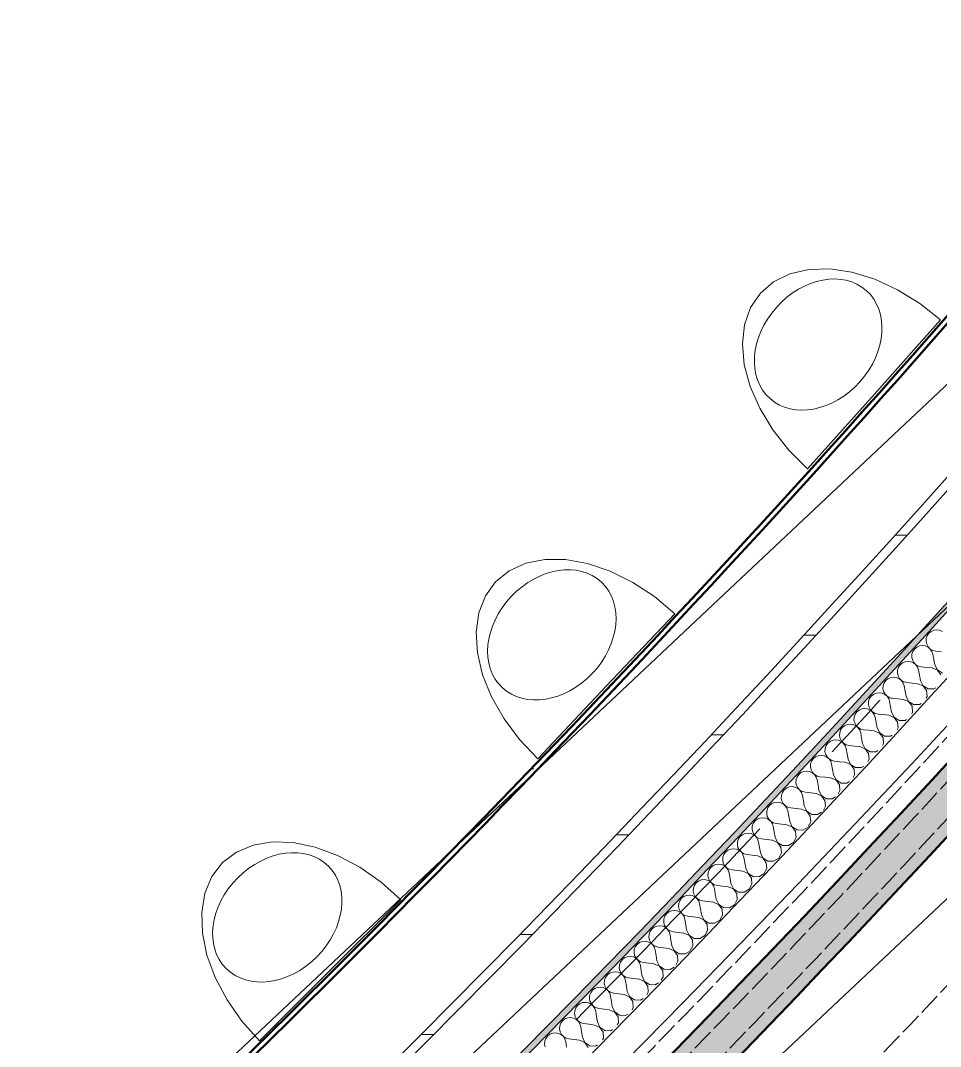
# Model space of a CAD drawing. Header units: millimetres. Extents: x -99530 to 90294, y -97212 to 56397.
# Drawn here: x -7922 to -6079, y -63424 to -61369 of the extents above; entities that cross this region are included whole.
import ezdxf
from ezdxf.enums import TextEntityAlignment as Align

# ---------------------------------------------------------------- set-up
doc = ezdxf.new("R2010")
doc.units = ezdxf.units.MM
doc.header["$MEASUREMENT"] = 0
doc.linetypes.add('Double Dashed', pattern=[1093.611073, 529.166651, -211.666656, 141.111112, -211.666656])
doc.linetypes.add('Hidden Line', pattern=[55, 45, -10])
for name, color, linetype in [('A-20-M_Floor_Slab', 7, 'Continuous'), ('A-25-M_Wall_Ext', 7, 'Continuous'), ('New_A-05-M_Gross_Int_WC_s', 7, 'Continuous'), ('New_A-15-MG_Structural_Grid_Phase_2', 7, 'Continuous'), ('New_A-20-M_Hard_Landscape', 7, 'Continuous'), ('New_A-25-M_Wall_Ext', 7, 'Continuous'), ('New_A-25-M_Wall_Int', 7, 'Continuous'), ('New_A-35-M_FFE_Sanitary', 7, 'Continuous'), ('New_A-40-M_Soft_Landscaping_P2', 7, 'Continuous')]:
    doc.layers.add(name, color=color, linetype=linetype)
for name, color, linetype, lineweight in [('A-20-M_Floor_Slab_Pen_No__89', 8, 'Continuous', 20), ('A-25-M_Wall_Ext_Pen_No__87', 8, 'Continuous', 20), ('New_A-25-M_Wall_Ext_Pen_No__87', 8, 'Continuous', 20), ('New_A-25-M_Wall_Int_Pen_No__193', 7, 'Continuous', 18), ('New_A-40-M_Soft_Landscaping_P2_Pen_No__150', 7, 'Continuous', 0), ('New_ArchiCAD Zone Stamps_Pen_No__6', 7, 'Continuous', 35)]:
    doc.layers.add(name, color=color, linetype=linetype, lineweight=lineweight)
for name, color, linetype, lineweight, true_color in [('New_A-05-M_Gross_Int_WC_s_Pen_No__74', 7, 'Continuous', 20, 0x606060), ('New_A-15-MG_Structural_Grid_Phase_2_Pen_No__222', 7, 'Continuous', 13, 0x65af33), ('New_A-20-M_Hard_Landscape_Pen_No__53', 7, 'Continuous', 35, 0x444444), ('New_A-25-M_Wall_Ext_Pen_No__107', 7, 'Continuous', 15, 0xa6a6a6), ('New_A-25-M_Wall_Ext_Pen_No__27', 7, 'Continuous', 50, 0x2a2a2a), ('New_A-25-M_Wall_Int_Pen_No__107', 7, 'Continuous', 15, 0xa6a6a6), ('New_A-25-M_Wall_Int_Pen_No__149', 7, 'Continuous', 0, 0x2a2a2a), ('New_A-35-M_FFE_Sanitary_Pen_No__211', 7, 'Continuous', 13, 0xebf6ff), ('New_A-35-M_FFE_Sanitary_Pen_No__27', 7, 'Continuous', 50, 0x2a2a2a), ('New_A-35-M_FFE_Sanitary_Pen_No__64', 7, 'Continuous', 20, 0x606060)]:
    doc.layers.add(name, color=color, linetype=linetype, lineweight=lineweight, true_color=true_color)
doc.styles.add('GENERATED_STYLE_1', font='')
doc.styles.add('GENERATED_STYLE_3', font='')
doc.styles.add('GENERATED_STYLE_4', font='')
doc.styles.get('GENERATED_STYLE_1').set_extended_font_data('Arial', bold=True)
doc.styles.get('GENERATED_STYLE_3').set_extended_font_data('Arial')
doc.styles.get('GENERATED_STYLE_4').set_extended_font_data('Swis721 BT')

# ---------------------------------------------------------------- blocks, each defined once
blk = doc.blocks.new('Mesh_7_1', base_point=(-2004.1, -57229.4))
at = {"layer": 'New_A-20-M_Hard_Landscape_Pen_No__53', "linetype": 'Continuous', "flags": 128}
blk.add_lwpolyline([(-2004.1, -57229.4, -0.183374), (-18001.8, -70543.4), (-17579.3, -76160.8), (-17223, -76133.9), (-14657.1, -75939.9), (-15007.7, -71280.4, 0.205807), (-603, -57840.4)], format="xyb", close=True, dxfattribs=at)
blk = doc.blocks.new('Male WC_INB 0163_87_1', base_point=(-7292.1, -60664.2))
at = {"layer": 'New_A-05-M_Gross_Int_WC_s_Pen_No__74', "linetype": 'Continuous'}
for centre, radius, start, end in [((-26842.6, -43731), 23937.9, 312.52822, 325.92591), ((-26580.2, -43935.2), 27309.7, 312.41044, 326.00205)]:
    blk.add_arc(centre, radius, start, end, dxfattribs=at)
at = {"layer": 'New_ArchiCAD Zone Stamps_Pen_No__6'}
for tag, height, style, p in [('ROOM_NAME', 250, 'GENERATED_STYLE_1', (-7557.7, -59352)), ('zoneNameLine2', 250, 'GENERATED_STYLE_1', (-7746.1, -59784.1)), ('ROOM_NUMBER', 200, 'GENERATED_STYLE_3', (-7934.5, -60204.8)), ('measuredAreaCode', 200, 'GENERATED_STYLE_3', (-8091.6, -60564.9)), ('DUMMY_649', 200, 'GENERATED_STYLE_3', (-7784.2, -60699)), ('DUMMY_650', 200, 'GENERATED_STYLE_3', (-7294.8, -60912.3)), ('DUMMY_651', 133.3, 'GENERATED_STYLE_3', (-7015.5, -61018.9))]:
    blk.add_attdef(tag, text='', height=height, rotation=336.4404, dxfattribs=dict(at, style=style)).set_placement(p, align=Align.TOP_LEFT)
blk = doc.blocks.new('Mesh_23_1', base_point=(-15007.7, -71280.4))
at = {"layer": 'New_A-40-M_Soft_Landscaping_P2_Pen_No__150', "linetype": 'Continuous', "flags": 128}
blk.add_lwpolyline([(-15007.7, -71280.4), (-14657.1, -75939.9, 0.09191), (5945.5, -69347.8), (9078.1, -62163.8), (-603, -57840.4, -0.205807)], format="xyb", close=True, dxfattribs=at)
blk = doc.blocks.new('Slab_96_1', base_point=(-9826.8, -66666.7))
at = {"layer": 'A-20-M_Floor_Slab_Pen_No__89', "linetype": 'Continuous', "flags": 128}
blk.add_lwpolyline([(-9826.8, -66666.7), (-10262.5, -66046.8), (-5549.6, -61612.4), (-4970, -62096.9)], close=True, dxfattribs=at)
blk = doc.blocks.new('Slab_97_1', base_point=(-10262.5, -66046.8))
at = {"layer": 'A-20-M_Floor_Slab_Pen_No__89', "linetype": 'Continuous', "flags": 128}
blk.add_lwpolyline([(-10262.5, -66046.8), (-10073.7, -66315.4), (-5298.5, -61822.4), (-5549.6, -61612.4)], close=True, dxfattribs=at)
blk = doc.blocks.new('Wall_128_1', base_point=(-38176, -69536.6))
at = {"layer": 'New_A-25-M_Wall_Ext_Pen_No__107', "linetype": 'Continuous', "lineweight": 0, "true_color": 0x535353}
blk.add_hatch(color=251, dxfattribs=at).paths.add_polyline_path([(-7888.7, -64664.4), (-7855.1, -64701.5), (-7821.6, -64738.5, 0.106432), (-877.5, -55078.3), (-969.2, -55038.4, -0.106432)])
at = {"layer": 'New_A-25-M_Wall_Ext_Pen_No__27', "linetype": 'Continuous'}
for radius, end in [(28161.8, 336.44044), (28261.8, 331.6191)]:
    blk.add_arc((-26783.5, -43782), radius, 312.13949, end, dxfattribs=at)
blk = doc.blocks.new('Wall_131_1', base_point=(-38175.9, -69536.5))
at = {"layer": 'New_A-25-M_Wall_Ext_Pen_No__87', "linetype": 'Hidden Line'}
for radius in [28161.8, 28211.8]:
    blk.add_arc((-26758.9, -43792.8), radius, 246.08329, 336.44041, dxfattribs=at)
blk = doc.blocks.new('Wall_217_1', base_point=(-8161.2, -64098.5))
at = {"layer": 'New_A-35-M_FFE_Sanitary_Pen_No__211', "linetype": 'Continuous'}
h = blk.add_hatch(dxfattribs=at)
h.set_pattern_fill('Plaster_0001', color=256, style=0, pattern_type=2)
h.set_pattern_definition([(229.20706, (0, 0), (-131.12933, 113.1596), [0, -100]), (229.20706, (32.9, -94.43), (-131.12933, 113.1596), [0, -100])])
h.paths.add_polyline_path([(-8154.4, -64105.9, 0.059246), (-3930.6, -59211.3), (-3938.9, -59205.7, -0.059154), (-8153.8, -64091.8)])
at = {"layer": 'New_A-35-M_FFE_Sanitary_Pen_No__27', "linetype": 'Continuous'}
for radius, start, end in [(27376.5, 312.42597, 325.98824), (27366.5, 312.44686, 325.98819)]:
    blk.add_arc((-26623.6, -43897.9), radius, start, end, dxfattribs=at)
blk = doc.blocks.new('Wall_418_1', base_point=(-38294.6, -69816.9))
at = {"layer": 'A-25-M_Wall_Ext_Pen_No__87', "linetype": 'Hidden Line'}
for radius, start, end in [(28130.8, 246.16287, 336.76285), (28469.8, 246.15506, 336.76093)]:
    blk.add_arc((-26785.3, -43777.2), radius, start, end, dxfattribs=at)
blk = doc.blocks.new('*X1078')
at = {"layer": 'New_A-25-M_Wall_Int_Pen_No__107', "linetype": 'Continuous'}
for p, q in [((-6107.4, -62612.5), (-6107.1, -62606.7)), ((-6107.1, -62606.7), (-6105.2, -62601.1)), ((-6105.2, -62601.1), (-6101.9, -62596.2)), ((-6101.9, -62596.2), (-6097.4, -62592.4)), ((-6097.4, -62592.4), (-6092, -62590)), ((-6092, -62590), (-6086.1, -62589.2)), ((-6086.1, -62589.2), (-6080.3, -62590)), ((-6080.3, -62590), (-6074.9, -62592.4)), ((-6134, -62632.6), (-6130.7, -62627.8)), ((-6130.7, -62627.8), (-6126.1, -62624)), ((-6126.1, -62624), (-6120.7, -62621.6)), ((-6120.7, -62621.6), (-6114.9, -62620.8)), ((-6114.9, -62620.8), (-6109, -62621.6)), ((-6109, -62621.6), (-6103.6, -62624)), ((-6106, -62618.3), (-6107.4, -62612.5)), ((-6103.1, -62623.5), (-6106, -62618.3)), ((-6103.6, -62624), (-6099.1, -62627.8)), ((-6099, -62627.7), (-6103.1, -62623.5)), ((-6099.1, -62627.8), (-6095.7, -62632.6)), ((-6093.8, -62630.5), (-6099, -62627.7)), ((-6136.2, -62644.1), (-6135.9, -62638.2)), ((-6134.8, -62649.9), (-6136.2, -62644.1)), ((-6135.9, -62638.2), (-6134, -62632.6)), ((-6095.7, -62632.6), (-6093.8, -62638.2)), ((-6088.1, -62631.9), (-6093.8, -62630.5)), ((-6091.8, -62648.8), (-6093.8, -62638.2)), ((-6089.8, -62659.3), (-6091.8, -62648.8)), ((-6077.4, -62632.9), (-6088.1, -62631.9)), ((-6164.7, -62669.8), (-6162.8, -62664.2)), ((-6162.8, -62664.2), (-6159.5, -62659.3)), ((-6159.5, -62659.3), (-6155, -62655.6)), ((-6155, -62655.6), (-6149.6, -62653.2)), ((-6149.6, -62653.2), (-6143.7, -62652.4)), ((-6143.7, -62652.4), (-6137.9, -62653.2)), ((-6137.9, -62653.2), (-6132.5, -62655.6)), ((-6132, -62655), (-6134.8, -62649.9)), ((-6132.5, -62655.6), (-6127.9, -62659.4)), ((-6127.8, -62659.2), (-6132, -62655)), ((-6127.9, -62659.4), (-6124.6, -62664.2)), ((-6122.6, -62662.1), (-6127.8, -62659.2)), ((-6124.6, -62664.2), (-6122.7, -62669.8)), ((-6116.9, -62663.5), (-6122.6, -62662.1)), ((-6106.2, -62664.6), (-6116.9, -62663.5)), ((-6095.6, -62665.6), (-6106.2, -62664.6)), ((-6095.6, -62665.6), (-6084.7, -62669.9)), ((-6084.5, -62669.7), (-6089.8, -62659.3)), ((-6074.6, -62675.9), (-6084.5, -62669.7)), ((-6188.4, -62690.8), (-6183.8, -62687.1)), ((-6183.8, -62687.1), (-6178.4, -62684.7)), ((-6178.4, -62684.7), (-6172.6, -62683.9)), ((-6172.6, -62683.9), (-6166.7, -62684.7)), ((-6166.7, -62684.7), (-6161.3, -62687.1)), ((-6165, -62675.7), (-6164.7, -62669.8)), ((-6163.7, -62681.4), (-6165, -62675.7)), ((-6160.8, -62686.6), (-6163.7, -62681.4)), ((-6161.3, -62687.1), (-6156.8, -62690.9)), ((-6156.7, -62690.8), (-6160.8, -62686.6)), ((-6120.7, -62680.4), (-6122.7, -62669.8)), ((-6118.7, -62690.9), (-6120.7, -62680.4)), ((-6084.7, -62669.9), (-6077.6, -62679.2)), ((-6193.9, -62707.2), (-6193.6, -62701.3)), ((-6192.6, -62712.9), (-6193.9, -62707.2)), ((-6193.6, -62701.3), (-6191.7, -62695.7)), ((-6191.7, -62695.7), (-6188.4, -62690.8)), ((-6156.8, -62690.9), (-6153.4, -62695.8)), ((-6151.5, -62693.7), (-6156.7, -62690.8)), ((-6153.4, -62695.8), (-6151.6, -62701.4)), ((-6149.6, -62711.9), (-6151.6, -62701.4)), ((-6145.8, -62695.1), (-6151.5, -62693.7)), ((-6135.1, -62696.1), (-6145.8, -62695.1)), ((-6124.5, -62697.2), (-6135.1, -62696.1)), ((-6124.5, -62697.2), (-6113.6, -62701.5)), ((-6113.4, -62701.4), (-6118.7, -62690.9)), ((-6113.6, -62701.5), (-6106.5, -62710.9)), ((-6103.5, -62707.5), (-6113.4, -62701.4)), ((-6106.5, -62710.9), (-6105.5, -62722.5)), ((-6091.8, -62707.5), (-6103.5, -62707.5)), ((-6088.2, -62705.3), (-6091.8, -62707.5)), ((-6222.6, -62732.7), (-6220.7, -62727.1)), ((-6220.7, -62727.1), (-6217.3, -62722.3)), ((-6217.3, -62722.3), (-6212.7, -62718.5)), ((-6212.7, -62718.5), (-6207.3, -62716.2)), ((-6207.3, -62716.2), (-6201.5, -62715.4)), ((-6201.5, -62715.4), (-6195.6, -62716.2)), ((-6195.6, -62716.2), (-6190.2, -62718.6)), ((-6189.7, -62718.1), (-6192.6, -62712.9)), ((-6190.2, -62718.6), (-6185.7, -62722.4)), ((-6185.6, -62722.3), (-6189.7, -62718.1)), ((-6185.7, -62722.4), (-6182.4, -62727.3)), ((-6180.4, -62725.2), (-6185.6, -62722.3)), ((-6182.4, -62727.3), (-6180.5, -62732.9)), ((-6174.7, -62726.6), (-6180.4, -62725.2)), ((-6164, -62727.7), (-6174.7, -62726.6)), ((-6153.4, -62728.8), (-6164, -62727.7)), ((-6153.4, -62728.8), (-6142.5, -62733.1)), ((-6147.6, -62722.4), (-6149.6, -62711.9)), ((-6142.4, -62732.9), (-6147.6, -62722.4)), ((-6105.5, -62722.5), (-6107.3, -62726.1)), ((-6246.3, -62753.7), (-6241.7, -62749.9)), ((-6241.7, -62749.9), (-6236.3, -62747.6)), ((-6236.3, -62747.6), (-6230.4, -62746.8)), ((-6230.4, -62746.8), (-6224.6, -62747.7)), ((-6224.6, -62747.7), (-6219.2, -62750.1)), ((-6222.9, -62738.6), (-6222.6, -62732.7)), ((-6221.5, -62744.4), (-6222.9, -62738.6)), ((-6218.7, -62749.5), (-6221.5, -62744.4)), ((-6219.2, -62750.1), (-6214.7, -62753.9)), ((-6214.6, -62753.8), (-6218.7, -62749.5)), ((-6178.5, -62743.4), (-6180.5, -62732.9)), ((-6176.6, -62754), (-6178.5, -62743.4)), ((-6142.5, -62733.1), (-6135.5, -62742.4)), ((-6132.4, -62739.1), (-6142.4, -62732.9)), ((-6135.5, -62742.4), (-6134.5, -62754.1)), ((-6120.7, -62739.1), (-6132.4, -62739.1)), ((-6117.4, -62737.1), (-6120.7, -62739.1)), ((-6251.9, -62770), (-6251.5, -62764.1)), ((-6250.5, -62775.8), (-6251.9, -62770)), ((-6251.5, -62764.1), (-6249.6, -62758.5)), ((-6249.6, -62758.5), (-6246.3, -62753.7)), ((-6214.7, -62753.9), (-6211.3, -62758.8)), ((-6209.4, -62756.7), (-6214.6, -62753.8)), ((-6211.3, -62758.8), (-6209.5, -62764.4)), ((-6207.5, -62774.9), (-6209.5, -62764.4)), ((-6203.7, -62758.1), (-6209.4, -62756.7)), ((-6193, -62759.2), (-6203.7, -62758.1)), ((-6182.4, -62760.3), (-6193, -62759.2)), ((-6182.4, -62760.3), (-6171.5, -62764.6)), ((-6171.4, -62764.5), (-6176.6, -62754)), ((-6171.5, -62764.6), (-6164.5, -62774)), ((-6161.4, -62770.7), (-6171.4, -62764.5)), ((-6149.7, -62770.7), (-6161.4, -62770.7)), ((-6146.4, -62768.6), (-6149.7, -62770.7)), ((-6134.5, -62754.1), (-6136.2, -62757.6)), ((-6280.6, -62795.5), (-6278.7, -62789.9)), ((-6278.7, -62789.9), (-6275.3, -62785.1)), ((-6275.3, -62785.1), (-6270.7, -62781.3)), ((-6270.7, -62781.3), (-6265.3, -62779)), ((-6265.3, -62779), (-6259.5, -62778.2)), ((-6259.5, -62778.2), (-6253.6, -62779.1)), ((-6253.6, -62779.1), (-6248.2, -62781.5)), ((-6247.7, -62780.9), (-6250.5, -62775.8)), ((-6248.2, -62781.5), (-6243.7, -62785.3)), ((-6243.6, -62785.2), (-6247.7, -62780.9)), ((-6243.7, -62785.3), (-6240.4, -62790.2)), ((-6238.4, -62788.1), (-6243.6, -62785.2)), ((-6240.4, -62790.2), (-6238.5, -62795.8)), ((-6232.7, -62789.5), (-6238.4, -62788.1)), ((-6222.1, -62790.6), (-6232.7, -62789.5)), ((-6211.4, -62791.7), (-6222.1, -62790.6)), ((-6211.4, -62791.7), (-6200.5, -62796.1)), ((-6205.6, -62785.4), (-6207.5, -62774.9)), ((-6200.4, -62795.9), (-6205.6, -62785.4)), ((-6163.5, -62785.6), (-6165.3, -62789.3)), ((-6164.5, -62774), (-6163.5, -62785.6)), ((-6304.4, -62816.4), (-6299.8, -62812.7)), ((-6299.8, -62812.7), (-6294.4, -62810.3)), ((-6294.4, -62810.3), (-6288.5, -62809.6)), ((-6288.5, -62809.6), (-6282.7, -62810.4)), ((-6282.7, -62810.4), (-6277.3, -62812.9)), ((-6280.9, -62801.4), (-6280.6, -62795.5)), ((-6279.6, -62807.1), (-6280.9, -62801.4)), ((-6276.8, -62812.3), (-6279.6, -62807.1)), ((-6277.3, -62812.9), (-6272.8, -62816.7)), ((-6272.6, -62816.5), (-6276.8, -62812.3)), ((-6236.6, -62806.3), (-6238.5, -62795.8)), ((-6234.7, -62816.9), (-6236.6, -62806.3)), ((-6200.5, -62796.1), (-6193.5, -62805.5)), ((-6190.5, -62802.1), (-6200.4, -62795.9)), ((-6193.5, -62805.5), (-6192.6, -62817.1)), ((-6178.8, -62802.2), (-6190.5, -62802.1)), ((-6175.2, -62800), (-6178.8, -62802.2)), ((-6310, -62832.7), (-6309.7, -62826.8)), ((-6308.7, -62838.4), (-6310, -62832.7)), ((-6309.7, -62826.8), (-6307.7, -62821.2)), ((-6307.7, -62821.2), (-6304.4, -62816.4)), ((-6272.8, -62816.7), (-6269.4, -62821.6)), ((-6267.5, -62819.5), (-6272.6, -62816.5)), ((-6269.4, -62821.6), (-6267.6, -62827.2)), ((-6265.7, -62837.7), (-6267.6, -62827.2)), ((-6261.8, -62820.9), (-6267.5, -62819.5)), ((-6251.1, -62822), (-6261.8, -62820.9)), ((-6240.5, -62823.1), (-6251.1, -62822)), ((-6240.5, -62823.1), (-6229.6, -62827.5)), ((-6229.5, -62827.4), (-6234.7, -62816.9)), ((-6229.6, -62827.5), (-6222.6, -62836.9)), ((-6219.6, -62833.6), (-6229.5, -62827.4)), ((-6207.9, -62833.7), (-6219.6, -62833.6)), ((-6203.9, -62831.2), (-6207.9, -62833.7)), ((-6192.6, -62817.1), (-6194.6, -62821.1)), ((-6338.8, -62858), (-6336.9, -62852.5)), ((-6336.9, -62852.5), (-6333.5, -62847.7)), ((-6333.5, -62847.7), (-6328.9, -62843.9)), ((-6328.9, -62843.9), (-6323.5, -62841.6)), ((-6323.5, -62841.6), (-6317.6, -62840.9)), ((-6317.6, -62840.9), (-6311.8, -62841.7)), ((-6311.8, -62841.7), (-6306.4, -62844.2)), ((-6305.9, -62843.6), (-6308.7, -62838.4)), ((-6306.4, -62844.2), (-6301.9, -62848)), ((-6301.8, -62847.9), (-6305.9, -62843.6)), ((-6301.9, -62848), (-6298.6, -62852.9)), ((-6296.6, -62850.8), (-6301.8, -62847.9)), ((-6298.6, -62852.9), (-6296.7, -62858.5)), ((-6290.9, -62852.2), (-6296.6, -62850.8)), ((-6280.3, -62853.4), (-6290.9, -62852.2)), ((-6269.6, -62854.5), (-6280.3, -62853.4)), ((-6269.6, -62854.5), (-6258.7, -62858.9)), ((-6263.8, -62848.3), (-6265.7, -62837.7)), ((-6258.6, -62858.8), (-6263.8, -62848.3)), ((-6221.7, -62848.6), (-6224, -62853.2)), ((-6222.6, -62836.9), (-6221.7, -62848.6)), ((-6362.6, -62878.9), (-6358.1, -62875.2)), ((-6358.1, -62875.2), (-6352.6, -62872.9)), ((-6352.6, -62872.9), (-6346.8, -62872.1)), ((-6346.8, -62872.1), (-6340.9, -62873)), ((-6340.9, -62873), (-6335.6, -62875.5)), ((-6339.1, -62863.9), (-6338.8, -62858)), ((-6337.9, -62869.7), (-6339.1, -62863.9)), ((-6335, -62874.9), (-6337.9, -62869.7)), ((-6330.9, -62879.1), (-6335, -62874.9)), ((-6294.8, -62869), (-6296.7, -62858.5)), ((-6292.9, -62879.6), (-6294.8, -62869)), ((-6258.7, -62858.9), (-6251.8, -62868.3)), ((-6248.7, -62865), (-6258.6, -62858.8)), ((-6251.8, -62868.3), (-6250.8, -62880)), ((-6237, -62865.1), (-6248.7, -62865)), ((-6232.4, -62862.3), (-6237, -62865.1)), ((-6368.3, -62895.2), (-6368, -62889.3)), ((-6367.1, -62900.9), (-6368.3, -62895.2)), ((-6368, -62889.3), (-6366, -62883.7)), ((-6366, -62883.7), (-6362.6, -62878.9)), ((-6335.6, -62875.5), (-6331, -62879.3)), ((-6331, -62879.3), (-6327.7, -62884.2)), ((-6325.8, -62882.1), (-6330.9, -62879.1)), ((-6327.7, -62884.2), (-6325.9, -62889.8)), ((-6324, -62900.3), (-6325.9, -62889.8)), ((-6320.1, -62883.5), (-6325.8, -62882.1)), ((-6309.4, -62884.7), (-6320.1, -62883.5)), ((-6298.8, -62885.9), (-6309.4, -62884.7)), ((-6298.8, -62885.9), (-6287.9, -62890.2)), ((-6287.8, -62890.1), (-6292.9, -62879.6)), ((-6287.9, -62890.2), (-6281, -62899.7)), ((-6277.9, -62896.4), (-6287.8, -62890.1)), ((-6260.8, -62893.2), (-6266.2, -62896.5)), ((-6250.8, -62880), (-6253.6, -62885.4)), ((-6397.2, -62920.5), (-6395.3, -62914.9)), ((-6395.3, -62914.9), (-6391.9, -62910.1)), ((-6391.9, -62910.1), (-6387.3, -62906.4)), ((-6387.3, -62906.4), (-6381.8, -62904.1)), ((-6381.8, -62904.1), (-6376, -62903.3)), ((-6376, -62903.3), (-6370.1, -62904.2)), ((-6370.1, -62904.2), (-6364.8, -62906.7)), ((-6364.2, -62906.1), (-6367.1, -62900.9)), ((-6364.8, -62906.7), (-6360.3, -62910.5)), ((-6360.1, -62910.4), (-6364.2, -62906.1)), ((-6360.3, -62910.5), (-6357, -62915.4)), ((-6355, -62913.3), (-6360.1, -62910.4)), ((-6357, -62915.4), (-6355.1, -62921)), ((-6349.3, -62914.8), (-6355, -62913.3)), ((-6338.6, -62916), (-6349.3, -62914.8)), ((-6328, -62917.1), (-6338.6, -62916)), ((-6322.2, -62910.9), (-6324, -62900.3)), ((-6317, -62921.4), (-6322.2, -62910.9)), ((-6280.1, -62911.4), (-6283.4, -62917.8)), ((-6281, -62899.7), (-6280.1, -62911.4)), ((-6266.2, -62896.5), (-6277.9, -62896.4)), ((-6416.5, -62937.5), (-6411.1, -62935.2)), ((-6411.1, -62935.2), (-6405.2, -62934.5)), ((-6405.2, -62934.5), (-6399.4, -62935.4)), ((-6399.4, -62935.4), (-6394, -62937.9)), ((-6397.6, -62926.3), (-6397.2, -62920.5)), ((-6396.3, -62932.1), (-6397.6, -62926.3)), ((-6393.5, -62937.3), (-6396.3, -62932.1)), ((-6353.3, -62931.6), (-6355.1, -62921)), ((-6351.4, -62942.1), (-6353.3, -62931.6)), ((-6328, -62917.1), (-6317.2, -62921.5)), ((-6317.2, -62921.5), (-6310.2, -62931)), ((-6307.1, -62927.7), (-6317, -62921.4)), ((-6310.2, -62931), (-6309.3, -62942.7)), ((-6295.4, -62927.8), (-6307.1, -62927.7)), ((-6289, -62924), (-6295.4, -62927.8)), ((-6426.8, -62957.5), (-6426.5, -62951.6)), ((-6425.6, -62963.3), (-6426.8, -62957.5)), ((-6426.5, -62951.6), (-6424.5, -62946)), ((-6424.5, -62946), (-6421.1, -62941.2)), ((-6421.1, -62941.2), (-6416.5, -62937.5)), ((-6394, -62937.9), (-6389.5, -62941.7)), ((-6389.4, -62941.6), (-6393.5, -62937.3)), ((-6389.5, -62941.7), (-6386.2, -62946.6)), ((-6384.3, -62944.5), (-6389.4, -62941.6)), ((-6386.2, -62946.6), (-6384.4, -62952.2)), ((-6382.6, -62962.8), (-6384.4, -62952.2)), ((-6378.6, -62946), (-6384.3, -62944.5)), ((-6367.9, -62947.2), (-6378.6, -62946)), ((-6357.3, -62948.4), (-6367.9, -62947.2)), ((-6357.3, -62948.4), (-6346.4, -62952.8)), ((-6346.3, -62952.7), (-6351.4, -62942.1)), ((-6346.4, -62952.8), (-6339.5, -62962.3)), ((-6336.4, -62959), (-6346.3, -62952.7)), ((-6317.1, -62954.6), (-6324.7, -62959.1)), ((-6309.3, -62942.7), (-6313.3, -62950.4)), ((-6455.8, -62982.7), (-6453.8, -62977.1)), ((-6453.8, -62977.1), (-6450.4, -62972.3)), ((-6450.4, -62972.3), (-6445.8, -62968.6)), ((-6445.8, -62968.6), (-6440.4, -62966.3)), ((-6440.4, -62966.3), (-6434.5, -62965.6)), ((-6434.5, -62965.6), (-6428.7, -62966.5)), ((-6428.7, -62966.5), (-6423.3, -62969)), ((-6422.8, -62968.5), (-6425.6, -62963.3)), ((-6423.3, -62969), (-6418.8, -62972.9)), ((-6418.7, -62972.7), (-6422.8, -62968.5)), ((-6418.8, -62972.9), (-6415.5, -62977.8)), ((-6413.6, -62975.7), (-6418.7, -62972.7)), ((-6415.5, -62977.8), (-6413.7, -62983.4)), ((-6407.9, -62977.2), (-6413.6, -62975.7)), ((-6397.2, -62978.4), (-6407.9, -62977.2)), ((-6380.7, -62973.3), (-6382.6, -62962.8)), ((-6375.6, -62983.9), (-6380.7, -62973.3)), ((-6338.6, -62973.9), (-6343.4, -62983.1)), ((-6339.5, -62962.3), (-6338.6, -62973.9)), ((-6324.7, -62959.1), (-6336.4, -62959)), ((-6475.2, -62999.7), (-6469.7, -62997.4)), ((-6469.7, -62997.4), (-6463.9, -62996.7)), ((-6463.9, -62996.7), (-6458, -62997.6)), ((-6458, -62997.6), (-6452.7, -63000.1)), ((-6456.2, -62988.6), (-6455.8, -62982.7)), ((-6454.9, -62994.3), (-6456.2, -62988.6)), ((-6452.2, -62999.6), (-6454.9, -62994.3)), ((-6411.9, -62994), (-6413.7, -62983.4)), ((-6410.1, -63004.5), (-6411.9, -62994)), ((-6386.6, -62979.6), (-6397.2, -62978.4)), ((-6386.6, -62979.6), (-6375.8, -62984)), ((-6375.8, -62984), (-6368.9, -62993.5)), ((-6365.8, -62990.2), (-6375.6, -62983.9)), ((-6368.9, -62993.5), (-6368, -63005.2)), ((-6354.1, -62990.4), (-6365.8, -62990.2)), ((-6345.1, -62985), (-6354.1, -62990.4)), ((-6485.6, -63019.6), (-6485.2, -63013.7)), ((-6485.2, -63013.7), (-6483.2, -63008.2)), ((-6483.2, -63008.2), (-6479.8, -63003.4)), ((-6479.8, -63003.4), (-6475.2, -62999.7)), ((-6452.7, -63000.1), (-6448.2, -63004)), ((-6448.1, -63003.8), (-6452.2, -62999.6)), ((-6448.2, -63004), (-6444.9, -63008.9)), ((-6443, -63006.8), (-6448.1, -63003.8)), ((-6444.9, -63008.9), (-6443.1, -63014.5)), ((-6441.3, -63025.1), (-6443.1, -63014.5)), ((-6437.2, -63008.3), (-6443, -63006.8)), ((-6426.6, -63009.5), (-6437.2, -63008.3)), ((-6416, -63010.7), (-6426.6, -63009.5)), ((-6416, -63010.7), (-6405.1, -63015.2)), ((-6405, -63015.1), (-6410.1, -63004.5)), ((-6405.1, -63015.2), (-6398.2, -63024.7)), ((-6395.1, -63021.4), (-6405, -63015.1)), ((-6373.4, -63015.6), (-6383.4, -63021.6)), ((-6368, -63005.2), (-6373.4, -63015.6)), ((-6514.6, -63044.7), (-6512.6, -63039.2)), ((-6512.6, -63039.2), (-6509.2, -63034.4)), ((-6509.2, -63034.4), (-6504.6, -63030.7)), ((-6504.6, -63030.7), (-6499.1, -63028.4)), ((-6499.1, -63028.4), (-6493.3, -63027.7)), ((-6493.3, -63027.7), (-6487.4, -63028.7)), ((-6487.4, -63028.7), (-6482.1, -63031.2)), ((-6484.3, -63025.4), (-6485.6, -63019.6)), ((-6481.5, -63030.6), (-6484.3, -63025.4)), ((-6482.1, -63031.2), (-6477.6, -63035)), ((-6477.5, -63034.9), (-6481.5, -63030.6)), ((-6477.6, -63035), (-6474.3, -63039.9)), ((-6472.4, -63037.9), (-6477.5, -63034.9)), ((-6466.6, -63039.4), (-6472.4, -63037.9)), ((-6456, -63040.6), (-6466.6, -63039.4)), ((-6439.5, -63035.6), (-6441.3, -63025.1)), ((-6434.4, -63046.2), (-6439.5, -63035.6)), ((-6397.4, -63036.3), (-6402.8, -63046.7)), ((-6398.2, -63024.7), (-6397.4, -63036.3)), ((-6383.4, -63021.6), (-6395.1, -63021.4)), ((-6534, -63061.7), (-6528.6, -63059.4)), ((-6528.6, -63059.4), (-6522.7, -63058.7)), ((-6522.7, -63058.7), (-6516.9, -63059.7)), ((-6516.9, -63059.7), (-6511.5, -63062.2)), ((-6515, -63050.6), (-6514.6, -63044.7)), ((-6513.8, -63056.4), (-6515, -63050.6)), ((-6511, -63061.6), (-6513.8, -63056.4)), ((-6474.3, -63039.9), (-6472.5, -63045.6)), ((-6470.7, -63056.1), (-6472.5, -63045.6)), ((-6468.9, -63066.7), (-6470.7, -63056.1)), ((-6445.4, -63041.8), (-6456, -63040.6)), ((-6445.4, -63041.8), (-6434.5, -63046.3)), ((-6434.5, -63046.3), (-6427.7, -63055.8)), ((-6424.6, -63052.5), (-6434.4, -63046.2)), ((-6427.7, -63055.8), (-6426.8, -63067.5)), ((-6412.9, -63052.7), (-6424.6, -63052.5)), ((-6402.8, -63046.7), (-6412.9, -63052.7)), ((-6544.5, -63081.6), (-6544.1, -63075.7)), ((-6544.1, -63075.7), (-6542.1, -63070.1)), ((-6542.1, -63070.1), (-6538.6, -63065.3)), ((-6538.6, -63065.3), (-6534, -63061.7)), ((-6511.5, -63062.2), (-6507, -63066)), ((-6506.9, -63065.9), (-6511, -63061.6)), ((-6507, -63066), (-6503.8, -63071)), ((-6501.8, -63068.9), (-6506.9, -63065.9)), ((-6503.8, -63071), (-6502, -63076.6)), ((-6500.2, -63087.2), (-6502, -63076.6)), ((-6496.1, -63070.4), (-6501.8, -63068.9)), ((-6485.5, -63071.6), (-6496.1, -63070.4)), ((-6474.8, -63072.9), (-6485.5, -63071.6)), ((-6474.8, -63072.9), (-6464, -63077.4)), ((-6463.9, -63077.3), (-6468.9, -63066.7)), ((-6464, -63077.4), (-6457.2, -63086.9)), ((-6454, -63083.6), (-6463.9, -63077.3)), ((-6432.3, -63077.9), (-6442.3, -63083.8)), ((-6426.8, -63067.5), (-6432.3, -63077.9)), ((-6573.6, -63106.6), (-6571.6, -63101)), ((-6571.6, -63101), (-6568.1, -63096.3)), ((-6568.1, -63096.3), (-6563.5, -63092.6)), ((-6563.5, -63092.6), (-6558, -63090.4)), ((-6558, -63090.4), (-6552.2, -63089.7)), ((-6552.2, -63089.7), (-6546.3, -63090.6)), ((-6546.3, -63090.6), (-6541, -63093.1)), ((-6543.2, -63087.4), (-6544.5, -63081.6)), ((-6540.5, -63092.6), (-6543.2, -63087.4)), ((-6541, -63093.1), (-6536.5, -63097)), ((-6536.4, -63096.9), (-6540.5, -63092.6)), ((-6536.5, -63097), (-6533.3, -63101.9)), ((-6531.3, -63099.9), (-6536.4, -63096.9)), ((-6525.6, -63101.4), (-6531.3, -63099.9)), ((-6515, -63102.7), (-6525.6, -63101.4)), ((-6498.4, -63097.7), (-6500.2, -63087.2)), ((-6493.4, -63108.3), (-6498.4, -63097.7)), ((-6456.3, -63098.6), (-6461.8, -63108.9)), ((-6457.2, -63086.9), (-6456.3, -63098.6)), ((-6442.3, -63083.8), (-6454, -63083.6)), ((-6593, -63123.5), (-6587.6, -63121.2)), ((-6587.6, -63121.2), (-6581.7, -63120.6)), ((-6581.7, -63120.6), (-6575.9, -63121.5)), ((-6575.9, -63121.5), (-6570.5, -63124)), ((-6574, -63112.5), (-6573.6, -63106.6)), ((-6572.8, -63118.3), (-6574, -63112.5)), ((-6570, -63123.5), (-6572.8, -63118.3)), ((-6533.3, -63101.9), (-6531.5, -63107.6)), ((-6529.7, -63118.1), (-6531.5, -63107.6)), ((-6528, -63128.7), (-6529.7, -63118.1)), ((-6504.3, -63103.9), (-6515, -63102.7)), ((-6504.3, -63103.9), (-6493.5, -63108.4)), ((-6493.5, -63108.4), (-6486.7, -63117.9)), ((-6483.6, -63114.7), (-6493.4, -63108.3)), ((-6486.7, -63117.9), (-6485.9, -63129.6)), ((-6471.9, -63114.9), (-6483.6, -63114.7)), ((-6461.8, -63108.9), (-6471.9, -63114.9)), ((-6603.5, -63143.4), (-6603.1, -63137.5)), ((-6603.1, -63137.5), (-6601.1, -63131.9)), ((-6601.1, -63131.9), (-6597.7, -63127.1)), ((-6597.7, -63127.1), (-6593, -63123.5)), ((-6570.5, -63124), (-6566.1, -63127.9)), ((-6565.9, -63127.8), (-6570, -63123.5)), ((-6566.1, -63127.9), (-6562.8, -63132.9)), ((-6560.9, -63130.8), (-6565.9, -63127.8)), ((-6562.8, -63132.9), (-6561.1, -63138.5)), ((-6559.3, -63149.1), (-6561.1, -63138.5)), ((-6555.2, -63132.3), (-6560.9, -63130.8)), ((-6544.5, -63133.6), (-6555.2, -63132.3)), ((-6533.9, -63134.9), (-6544.5, -63133.6)), ((-6533.9, -63134.9), (-6523.1, -63139.4)), ((-6523, -63139.3), (-6528, -63128.7)), ((-6523.1, -63139.4), (-6516.3, -63148.9)), ((-6513.1, -63145.7), (-6523, -63139.3)), ((-6491.3, -63140), (-6501.4, -63145.9)), ((-6485.9, -63129.6), (-6491.3, -63140)), ((-6632.7, -63168.3), (-6630.7, -63162.7)), ((-6630.7, -63162.7), (-6627.2, -63158)), ((-6627.2, -63158), (-6622.6, -63154.3)), ((-6622.6, -63154.3), (-6617.2, -63152.1)), ((-6617.2, -63152.1), (-6611.3, -63151.4)), ((-6611.3, -63151.4), (-6605.5, -63152.4)), ((-6605.5, -63152.4), (-6600.1, -63154.9)), ((-6602.3, -63149.1), (-6603.5, -63143.4)), ((-6599.6, -63154.4), (-6602.3, -63149.1)), ((-6600.1, -63154.9), (-6595.7, -63158.8)), ((-6595.5, -63158.7), (-6599.6, -63154.4)), ((-6595.7, -63158.8), (-6592.4, -63163.7)), ((-6590.5, -63161.7), (-6595.5, -63158.7)), ((-6584.7, -63163.2), (-6590.5, -63161.7)), ((-6557.6, -63159.6), (-6559.3, -63149.1)), ((-6552.6, -63170.2), (-6557.6, -63159.6)), ((-6515.5, -63160.6), (-6521, -63171)), ((-6516.3, -63148.9), (-6515.5, -63160.6)), ((-6501.4, -63145.9), (-6513.1, -63145.7)), ((-6652.2, -63185.1), (-6646.8, -63182.9)), ((-6646.8, -63182.9), (-6640.9, -63182.2)), ((-6640.9, -63182.2), (-6635.1, -63183.2)), ((-6635.1, -63183.2), (-6629.8, -63185.7)), ((-6633.2, -63174.2), (-6632.7, -63168.3)), ((-6632, -63180), (-6633.2, -63174.2)), ((-6629.2, -63185.2), (-6632, -63180)), ((-6592.4, -63163.7), (-6590.7, -63169.4)), ((-6588.9, -63180), (-6590.7, -63169.4)), ((-6587.2, -63190.5), (-6588.9, -63180)), ((-6574.1, -63164.5), (-6584.7, -63163.2)), ((-6563.5, -63165.8), (-6574.1, -63164.5)), ((-6563.5, -63165.8), (-6552.7, -63170.4)), ((-6552.7, -63170.4), (-6545.9, -63179.9)), ((-6542.8, -63176.6), (-6552.6, -63170.2)), ((-6545.9, -63179.9), (-6545.1, -63191.6)), ((-6531.1, -63176.9), (-6542.8, -63176.6)), ((-6521, -63171), (-6531.1, -63176.9)), ((-6662.8, -63204.9), (-6662.4, -63199.1)), ((-6662.4, -63199.1), (-6660.4, -63193.5)), ((-6660.4, -63193.5), (-6656.9, -63188.8)), ((-6656.9, -63188.8), (-6652.2, -63185.1)), ((-6629.8, -63185.7), (-6625.3, -63189.6)), ((-6625.2, -63189.5), (-6629.2, -63185.2)), ((-6625.3, -63189.6), (-6622.1, -63194.6)), ((-6620.1, -63192.5), (-6625.2, -63189.5)), ((-6622.1, -63194.6), (-6620.3, -63200.2)), ((-6618.6, -63210.8), (-6620.3, -63200.2)), ((-6614.4, -63194.1), (-6620.1, -63192.5)), ((-6603.8, -63195.4), (-6614.4, -63194.1)), ((-6593.1, -63196.7), (-6603.8, -63195.4)), ((-6593.1, -63196.7), (-6582.4, -63201.2)), ((-6582.2, -63201.1), (-6587.2, -63190.5)), ((-6582.4, -63201.2), (-6575.6, -63210.8)), ((-6572.4, -63207.5), (-6582.2, -63201.1)), ((-6550.6, -63201.9), (-6560.7, -63207.8)), ((-6545.1, -63191.6), (-6550.6, -63201.9)), ((-6692.1, -63229.8), (-6690, -63224.3)), ((-6690, -63224.3), (-6686.6, -63219.5)), ((-6686.6, -63219.5), (-6681.9, -63215.9)), ((-6681.9, -63215.9), (-6676.5, -63213.6)), ((-6676.5, -63213.6), (-6670.6, -63213)), ((-6670.6, -63213), (-6664.8, -63214)), ((-6664.8, -63214), (-6659.4, -63216.5)), ((-6661.6, -63210.7), (-6662.8, -63204.9)), ((-6658.9, -63216), (-6661.6, -63210.7)), ((-6659.4, -63216.5), (-6655, -63220.4)), ((-6654.9, -63220.3), (-6658.9, -63216)), ((-6655, -63220.4), (-6651.8, -63225.4)), ((-6649.8, -63223.3), (-6654.9, -63220.3)), ((-6644.1, -63224.9), (-6649.8, -63223.3)), ((-6616.9, -63221.4), (-6618.6, -63210.8)), ((-6611.9, -63232), (-6616.9, -63221.4)), ((-6574.8, -63222.5), (-6579.8, -63231.9)), ((-6575.6, -63210.8), (-6574.8, -63222.5)), ((-6560.7, -63207.8), (-6572.4, -63207.5)), ((-6711.7, -63246.6), (-6706.2, -63244.3)), ((-6706.2, -63244.3), (-6700.3, -63243.7)), ((-6700.3, -63243.7), (-6694.5, -63244.7)), ((-6694.5, -63244.7), (-6689.2, -63247.3)), ((-6692.5, -63235.7), (-6692.1, -63229.8)), ((-6691.4, -63241.5), (-6692.5, -63235.7)), ((-6688.6, -63246.7), (-6691.4, -63241.5)), ((-6651.8, -63225.4), (-6650, -63231)), ((-6648.3, -63241.6), (-6650, -63231)), ((-6646.6, -63252.2), (-6648.3, -63241.6)), ((-6633.5, -63226.2), (-6644.1, -63224.9)), ((-6622.8, -63227.5), (-6633.5, -63226.2)), ((-6622.8, -63227.5), (-6612.1, -63232.1)), ((-6612.1, -63232.1), (-6605.3, -63241.7)), ((-6602.1, -63238.4), (-6611.9, -63232)), ((-6605.3, -63241.7), (-6604.5, -63253.3)), ((-6590.4, -63238.7), (-6602.1, -63238.4)), ((-6581.3, -63233.4), (-6590.4, -63238.7)), ((-6722.3, -63266.4), (-6721.8, -63260.5)), ((-6721.8, -63260.5), (-6719.8, -63254.9)), ((-6719.8, -63254.9), (-6716.3, -63250.2)), ((-6716.3, -63250.2), (-6711.7, -63246.6)), ((-6689.2, -63247.3), (-6684.7, -63251.2)), ((-6684.6, -63251), (-6688.6, -63246.7)), ((-6684.7, -63251.2), (-6681.5, -63256.1)), ((-6679.5, -63254.1), (-6684.6, -63251)), ((-6681.5, -63256.1), (-6679.8, -63261.8)), ((-6678.1, -63272.3), (-6679.8, -63261.8)), ((-6673.8, -63255.6), (-6679.5, -63254.1)), ((-6663.2, -63257), (-6673.8, -63255.6)), ((-6652.6, -63258.3), (-6663.2, -63257)), ((-6652.6, -63258.3), (-6641.8, -63262.9)), ((-6641.7, -63262.8), (-6646.6, -63252.2)), ((-6641.8, -63262.9), (-6635, -63272.5)), ((-6631.9, -63269.2), (-6641.7, -63262.8)), ((-6612.5, -63265.1), (-6620.2, -63269.5)), ((-6604.5, -63253.3), (-6608.8, -63261.3)), ((-6751.6, -63291.1), (-6749.6, -63285.6)), ((-6749.6, -63285.6), (-6746.1, -63280.8)), ((-6746.1, -63280.8), (-6741.4, -63277.2)), ((-6741.4, -63277.2), (-6736, -63275)), ((-6736, -63275), (-6730.1, -63274.4)), ((-6730.1, -63274.4), (-6724.3, -63275.4)), ((-6724.3, -63275.4), (-6718.9, -63277.9)), ((-6721.1, -63272.1), (-6722.3, -63266.4)), ((-6718.4, -63277.4), (-6721.1, -63272.1)), ((-6718.9, -63277.9), (-6714.5, -63281.8)), ((-6714.4, -63281.7), (-6718.4, -63277.4)), ((-6714.5, -63281.8), (-6711.3, -63286.8)), ((-6709.3, -63284.8), (-6714.4, -63281.7)), ((-6703.6, -63286.3), (-6709.3, -63284.8)), ((-6693, -63287.7), (-6703.6, -63286.3)), ((-6676.4, -63282.9), (-6678.1, -63272.3)), ((-6671.5, -63293.5), (-6676.4, -63282.9)), ((-6634.3, -63284.2), (-6637.9, -63290.9)), ((-6635, -63272.5), (-6634.3, -63284.2)), ((-6620.2, -63269.5), (-6631.9, -63269.2)), ((-6771.2, -63307.8), (-6765.8, -63305.6)), ((-6765.8, -63305.6), (-6759.9, -63305)), ((-6759.9, -63305), (-6754.1, -63306)), ((-6754.1, -63306), (-6748.8, -63308.6)), ((-6752.1, -63297), (-6751.6, -63291.1)), ((-6750.9, -63302.8), (-6752.1, -63297)), ((-6748.2, -63308), (-6750.9, -63302.8)), ((-6711.3, -63286.8), (-6709.6, -63292.5)), ((-6707.9, -63303.1), (-6709.6, -63292.5)), ((-6706.2, -63313.6), (-6707.9, -63303.1)), ((-6682.4, -63289.1), (-6693, -63287.7)), ((-6682.4, -63289.1), (-6671.6, -63293.7)), ((-6671.6, -63293.7), (-6664.9, -63303.2)), ((-6661.7, -63300), (-6671.5, -63293.5)), ((-6664.9, -63303.2), (-6664.2, -63314.9)), ((-6650, -63300.3), (-6661.7, -63300)), ((-6643.6, -63296.6), (-6650, -63300.3)), ((-6781.9, -63327.6), (-6781.5, -63321.7)), ((-6781.5, -63321.7), (-6779.4, -63316.2)), ((-6779.4, -63316.2), (-6775.9, -63311.4)), ((-6775.9, -63311.4), (-6771.2, -63307.8)), ((-6748.8, -63308.6), (-6744.3, -63312.5)), ((-6744.2, -63312.4), (-6748.2, -63308)), ((-6744.3, -63312.5), (-6741.1, -63317.5)), ((-6739.1, -63315.4), (-6744.2, -63312.4)), ((-6741.1, -63317.5), (-6739.4, -63323.1)), ((-6737.8, -63333.7), (-6739.4, -63323.1)), ((-6733.4, -63317), (-6739.1, -63315.4)), ((-6722.8, -63318.4), (-6733.4, -63317)), ((-6712.2, -63319.8), (-6722.8, -63318.4)), ((-6712.2, -63319.8), (-6701.4, -63324.4)), ((-6701.3, -63324.3), (-6706.2, -63313.6)), ((-6701.4, -63324.4), (-6694.7, -63334)), ((-6691.6, -63330.7), (-6701.3, -63324.3)), ((-6664.2, -63314.9), (-6667.2, -63320.6)), ((-6811.4, -63352.3), (-6809.3, -63346.7)), ((-6809.3, -63346.7), (-6805.8, -63342)), ((-6805.8, -63342), (-6801.1, -63338.4)), ((-6801.1, -63338.4), (-6795.6, -63336.2)), ((-6795.6, -63336.2), (-6789.8, -63335.6)), ((-6789.8, -63335.6), (-6783.9, -63336.6)), ((-6783.9, -63336.6), (-6778.6, -63339.2)), ((-6780.8, -63333.4), (-6781.9, -63327.6)), ((-6778.1, -63338.6), (-6780.8, -63333.4)), ((-6778.6, -63339.2), (-6774.2, -63343.1)), ((-6774.1, -63343), (-6778.1, -63338.6)), ((-6774.2, -63343.1), (-6771, -63348.1)), ((-6769, -63346.1), (-6774.1, -63343)), ((-6763.3, -63347.6), (-6769, -63346.1)), ((-6752.7, -63349), (-6763.3, -63347.6)), ((-6736.1, -63344.3), (-6737.8, -63333.7)), ((-6731.2, -63354.9), (-6736.1, -63344.3)), ((-6694, -63345.7), (-6696.6, -63350.5)), ((-6694.7, -63334), (-6694, -63345.7)), ((-6679.9, -63331.1), (-6691.6, -63330.7)), ((-6674.5, -63328), (-6679.9, -63331.1)), ((-6831, -63368.9), (-6825.5, -63366.7)), ((-6825.5, -63366.7), (-6819.7, -63366.1)), ((-6819.7, -63366.1), (-6813.9, -63367.2)), ((-6813.9, -63367.2), (-6808.5, -63369.7)), ((-6811.8, -63358.1), (-6811.4, -63352.3)), ((-6810.7, -63363.9), (-6811.8, -63358.1)), ((-6808, -63369.2), (-6810.7, -63363.9)), ((-6771, -63348.1), (-6769.3, -63353.7)), ((-6767.7, -63364.3), (-6769.3, -63353.7)), ((-6766, -63374.9), (-6767.7, -63364.3)), ((-6742.1, -63350.4), (-6752.7, -63349)), ((-6742.1, -63350.4), (-6731.3, -63355.1)), ((-6731.3, -63355.1), (-6724.6, -63364.7)), ((-6721.5, -63361.4), (-6731.2, -63354.9)), ((-6724.6, -63364.7), (-6724, -63376.3)), ((-6709.8, -63361.8), (-6721.5, -63361.4)), ((-6705.2, -63359.2), (-6709.8, -63361.8)), ((-6841.8, -63388.6), (-6841.3, -63382.8)), ((-6840.6, -63394.4), (-6841.8, -63388.6)), ((-6841.3, -63382.8), (-6839.2, -63377.2)), ((-6839.2, -63377.2), (-6835.7, -63372.5)), ((-6835.7, -63372.5), (-6831, -63368.9)), ((-6808.5, -63369.7), (-6804.1, -63373.7)), ((-6804, -63373.5), (-6808, -63369.2)), ((-6804.1, -63373.7), (-6800.9, -63378.6)), ((-6798.9, -63376.6), (-6804, -63373.5)), ((-6800.9, -63378.6), (-6799.2, -63384.3)), ((-6797.6, -63394.9), (-6799.2, -63384.3)), ((-6793.3, -63378.2), (-6798.9, -63376.6)), ((-6782.6, -63379.6), (-6793.3, -63378.2)), ((-6772, -63381), (-6782.6, -63379.6)), ((-6772, -63381), (-6761.3, -63385.7)), ((-6761.2, -63385.6), (-6766, -63374.9)), ((-6761.3, -63385.7), (-6754.6, -63395.3)), ((-6751.4, -63392.1), (-6761.2, -63385.6)), ((-6724, -63376.3), (-6726.2, -63380.5)), ((-6871.3, -63413.2), (-6869.2, -63407.7)), ((-6869.2, -63407.7), (-6865.7, -63403)), ((-6865.7, -63403), (-6861, -63399.4)), ((-6861, -63399.4), (-6855.5, -63397.2)), ((-6855.5, -63397.2), (-6849.6, -63396.6)), ((-6849.6, -63396.6), (-6843.8, -63397.7)), ((-6843.8, -63397.7), (-6838.5, -63400.2)), ((-6838, -63399.7), (-6840.6, -63394.4)), ((-6838.5, -63400.2), (-6834.1, -63404.2)), ((-6834, -63404.1), (-6838, -63399.7)), ((-6834.1, -63404.2), (-6830.9, -63409.2)), ((-6828.9, -63407.1), (-6834, -63404.1)), ((-6830.9, -63409.2), (-6829.2, -63414.8)), ((-6823.2, -63408.7), (-6828.9, -63407.1)), ((-6812.6, -63410.2), (-6823.2, -63408.7)), ((-6796, -63405.5), (-6797.6, -63394.9)), ((-6791.1, -63416.1), (-6796, -63405.5)), ((-6753.9, -63407), (-6756, -63410.7)), ((-6754.6, -63395.3), (-6753.9, -63407)), ((-6739.7, -63392.5), (-6751.4, -63392.1)), ((-6735.8, -63390.2), (-6739.7, -63392.5)), ((-6871.8, -63419.1), (-6871.3, -63413.2)), ((-6870.6, -63424.9), (-6871.8, -63419.1)), ((-6827.6, -63425.4), (-6829.2, -63414.8)), ((-6802, -63411.6), (-6812.6, -63410.2)), ((-6802, -63411.6), (-6791.3, -63416.3)), ((-6791.3, -63416.3), (-6784.6, -63425.9)), ((-6781.4, -63422.6), (-6791.1, -63416.1)), ((-6769.7, -63423.1), (-6781.4, -63422.6)), ((-6766.1, -63421), (-6769.7, -63423.1))]:
    blk.add_line(p, q, dxfattribs=at)
blk = doc.blocks.new('Wall_458_1', base_point=(-7921.5, -64417.2))
at = {"layer": 'New_A-25-M_Wall_Int_Pen_No__107', "linetype": 'Continuous'}
h = blk.add_hatch(dxfattribs=at)
h.set_pattern_fill('Plywood_0001', color=256, style=0, pattern_type=2)
h.set_pattern_definition([(0, (0, 0), (0, 200), [])])
h.paths.add_polyline_path([(-1322.1, -54884.5, -0.105152), (-8043, -64284.3), (-8030.8, -64297.6, 0.105152), (-1305.6, -54891.7)])
blk.add_hatch(color=256, dxfattribs=at).paths.add_polyline_path([(-7921.5, -64417.2, 0.105152), (-1157.1, -54956.4), (-1168.1, -54951.6, -0.105152), (-7929.6, -64408.3)])
at = {"layer": 'New_A-25-M_Wall_Int_Pen_No__149', "linetype": 'Continuous'}
for radius in [27776.8, 28046.8]:
    blk.add_arc((-26783.5, -43782), radius, 312.42955, 336.44041, dxfattribs=at)
at = {"layer": 'New_A-25-M_Wall_Int_Pen_No__193', "linetype": 'Continuous'}
for radius in [27794.8, 27944.8, 27956.8]:
    blk.add_arc((-26783.5, -43782), radius, 312.42955, 336.44041, dxfattribs=at)
at = {"layer": 'New_A-25-M_Wall_Int', "color": 250, "lineweight": 50, "true_color": 0x2a2a2a}
blk.add_blockref('*X1078', (0, 0), dxfattribs=at)
blk = doc.blocks.new('Standard grid marker_26')
at = {"layer": 'New_A-15-MG_Structural_Grid_Phase_2_Pen_No__222', "linetype": 'Double Dashed'}
blk.add_arc((0, 0), 27977.6, 0, 90.63597, dxfattribs=at)
at = {"layer": 'New_A-15-MG_Structural_Grid_Phase_2_Pen_No__222', "style": 'GENERATED_STYLE_4'}
blk.add_attdef('AC_MarkerText_1', text='', height=350, rotation=90.3066, dxfattribs=at).set_placement((-1326.2, 28008), align=Align.MIDDLE_CENTER)
blk = doc.blocks.new('Urinal 19')
at = {"layer": 'New_A-35-M_FFE_Sanitary_Pen_No__64', "linetype": 'Continuous'}
for p, q in [((-200, 0), (-197, -53)), ((0, 0), (-200, 0)), ((200, 0), (0, 0)), ((197, -53), (200, 0)), ((-197, -53), (-187.9, -104.3)), ((187.9, -104.3), (197, -53)), ((-187.9, -104.3), (-173.2, -152.5)), ((173.2, -152.5), (187.9, -104.3)), ((-173.2, -152.5), (-153.2, -196.1)), ((153.2, -196.1), (173.2, -152.5)), ((-153.2, -196.1), (-128.6, -233.6)), ((128.6, -233.6), (153.2, -196.1)), ((-128.6, -233.6), (-100, -264.1)), ((100, -264.1), (128.6, -233.6)), ((-100, -264.1), (-68.4, -286.6)), ((68.4, -286.6), (100, -264.1)), ((-68.4, -286.6), (-34.7, -300.4)), ((34.7, -300.4), (68.4, -286.6)), ((-34.7, -300.4), (0, -305)), ((0, -305), (34.7, -300.4))]:
    blk.add_line(p, q, dxfattribs=at)
blk.add_ellipse((0, -150), major_axis=(-145, 0), ratio=0.772414, dxfattribs=at)
blk = doc.blocks.new('Mesh_27_1', base_point=(-603, -57840.4))
at = {"layer": 'New_A-40-M_Soft_Landscaping_P2_Pen_No__150', "linetype": 'Continuous', "flags": 128}
blk.add_lwpolyline([(-603, -57840.4, -0.205807), (-15007.7, -71280.4), (-14916.9, -72486.2, 0.161424), (-1600, -63958.3), (1156.8, -58626.3)], format="xyb", close=True, dxfattribs=at)

msp = doc.modelspace()

# ---------------------------------------------------------------- block references
at = {"layer": 'A-20-M_Floor_Slab', "color": 8, "linetype": 'Continuous', "lineweight": 20}
for name, p in [('Slab_96_1', (-9826.8, -66666.7)), ('Slab_97_1', (-10262.5, -66046.8))]:
    msp.add_blockref(name, p, dxfattribs=at)
at = {"layer": 'A-25-M_Wall_Ext', "color": 250, "lineweight": 50, "true_color": 0x2a2a2a}
msp.add_blockref('Wall_418_1', (-38294.6, -69816.9), dxfattribs=at)
at = {"layer": 'New_A-05-M_Gross_Int_WC_s', "linetype": 'Continuous'}
msp.add_blockref('Male WC_INB 0163_87_1', (-7292.1, -60664.2), dxfattribs=at)
at = {"layer": 'New_A-15-MG_Structural_Grid_Phase_2', "color": 8, "linetype": 'Continuous', "lineweight": 15, "zscale": 1000, "rotation": 246.1337837427074}
msp.add_blockref('Standard grid marker_26', (-26783.5, -43781.2), dxfattribs=at)
at = {"layer": 'New_A-20-M_Hard_Landscape', "color": 49, "lineweight": 35, "true_color": 0x444444}
msp.add_blockref('Mesh_7_1', (-2004.1, -57229.4), dxfattribs=at)
at = {"layer": 'New_A-25-M_Wall_Ext', "color": 250, "lineweight": 50, "true_color": 0x2a2a2a}
for name, p in [('Wall_128_1', (-38176, -69536.6)), ('Wall_131_1', (-38175.9, -69536.5))]:
    msp.add_blockref(name, p, dxfattribs=at)
at = {"layer": 'New_A-25-M_Wall_Int', "color": 250, "lineweight": 50, "true_color": 0x2a2a2a}
msp.add_blockref('Wall_458_1', (-7921.5, -64417.2), dxfattribs=at)
at = {"layer": 'New_A-35-M_FFE_Sanitary', "color": 250, "lineweight": 50, "true_color": 0x2a2a2a}
msp.add_blockref('Wall_217_1', (-8161.2, -64098.5), dxfattribs=at)
at = {"layer": 'New_A-35-M_FFE_Sanitary', "color": 251, "linetype": 'Continuous', "lineweight": 20, "true_color": 0x606060, "zscale": 1000}
for p, rotation in [((-6211.7, -62117.6), 228.2894645481001), ((-6748.2, -62702.4), 226.6394645481001), ((-7301.3, -63271.4), 224.9894645481001)]:
    msp.add_blockref('Urinal 19', p, dxfattribs=dict(at, rotation=rotation))
at = {"layer": 'New_A-40-M_Soft_Landscaping_P2'}
for name, p in [('Mesh_23_1', (-15007.7, -71280.4)), ('Mesh_27_1', (-603, -57840.4))]:
    msp.add_blockref(name, p, dxfattribs=at)

doc.saveas('drawing.dxf')
